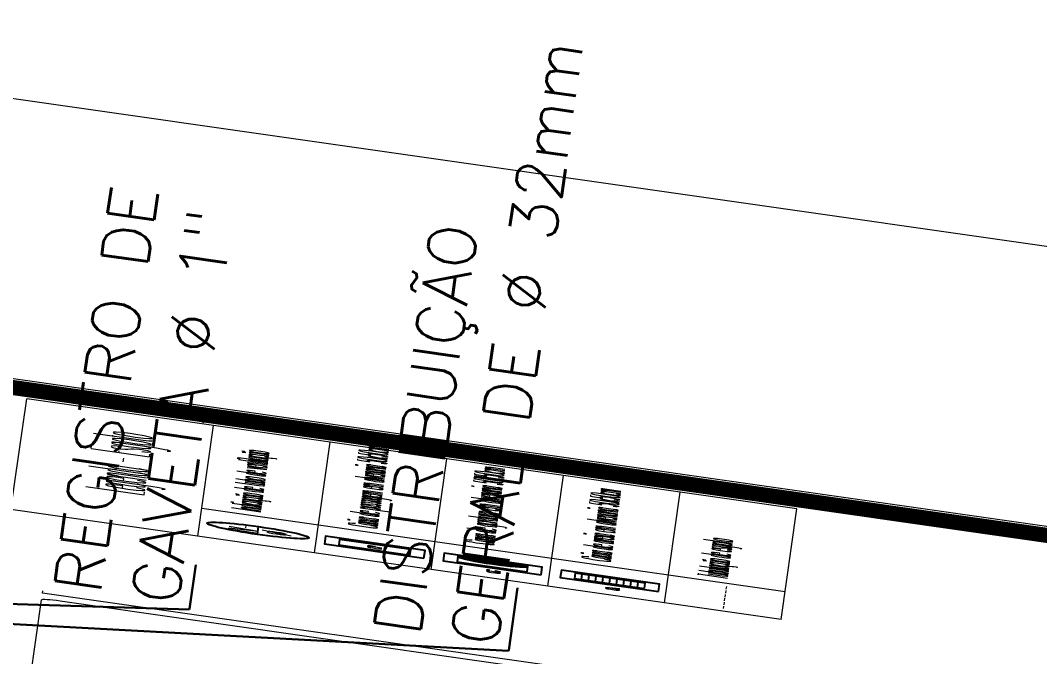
# Model space of a CAD drawing. Header units: millimetres. Extents: x -361192058 to 101130107379, y -14071650034 to 19218552450.
# Drawn here: x -137196.9 to -136796.9, y 43443.8 to 43693.5 of the extents above; entities that cross this region are included whole.
import ezdxf
from ezdxf.enums import TextEntityAlignment as Align

# ---------------------------------------------------------------- set-up
doc = ezdxf.new("R2010")
doc.units = ezdxf.units.MM
doc.header["$LTSCALE"] = 0.5
doc.linetypes.add('HIDDEN2', pattern=[0.1875, 0.125, -0.0625])
for name, color, linetype in [('02', 2, 'Continuous'), ('APBAN', 4, 'Continuous'), ('parede', 2, 'Continuous'), ('TUBULAÇÃO_ESGOTO', 6, 'Continuous'), ('TXT_0', 7, 'Continuous'), ('TXT_2', 6, 'Continuous')]:
    doc.layers.add(name, color=color, linetype=linetype)
doc.styles.add('ADITIVOCAD', font='ROMANS.shx')
doc.styles.add('COTAS', font='romans.shx')
doc.styles.add('R80', font='simplex.shx', dxfattribs={"height": 0.2})
doc.styles.get("Standard").update_dxf_attribs({"font": 'txt.shx', "height": 0.12})
doc.dimstyles.new('COTAS', dxfattribs={"dimtxt": 0.08, "dimasz": 0.06, "dimexe": 0.18, "dimexo": 0.0625, "dimgap": 0.05, "dimtad": 1, "dimdec": 4, "dimzin": 4, "dimdsep": 46, "dimtxsty": 'R80', "dimblk1": 'DOT', "dimblk2": 'DOT', "dimsah": 1, "dimcen": 0.09, "dimse1": 1, "dimse2": 1, "dimclrt": 150, "dimadec": 0, "dimazin": 0, "dimtfac": 1, "dimtdec": 4, "dimtmove": 2, "dimatfit": 3, "dimldrblk": 'DOT', "dimfxl": 0, "dimtolj": 1, "dimtzin": 0, "dimarcsym": 0})

# ---------------------------------------------------------------- blocks, each defined once
blk = doc.blocks.new('_Dot')
at = {"color": 0, "lineweight": -2}
blk.add_line((-0.5, 0), (-1, 0), dxfattribs=at)
at = {"color": 0, "const_width": 0.5}
blk.add_lwpolyline([(-0.25, 0, 1), (0.25, 0, 1)], format="xyb", close=True, dxfattribs=at)
blk = doc.blocks.new('DOT')
for p, q in [((0, -1.5), (0, 1.5)), ((1.5, 0), (-1.5, 0))]:
    blk.add_line(p, q)
blk.add_circle((0, 0), 0.5)
blk = doc.blocks.new('AdS_It_Col2')
blk.add_line((-0.25, 0), (0.25, 0))
blk.add_circle((0, 0), 0.25)
at = {"flags": 8}
for tag, p in [('$EG', (0, 0.0703)), ('$DIAM', (0, -0.0909))]:
    blk.add_attdef(tag, text='', height=0.1, dxfattribs=at).set_placement(p, align=Align.MIDDLE)
blk = doc.blocks.new('Ads_ceg_cp50')
for points in [[(-0.35, -0.35), (0.35, -0.35), (0.35, 0.35), (-0.35, 0.35)], [(-0.25, -0.25), (0.25, -0.25), (0.25, 0.25), (-0.25, 0.25)]]:
    blk.add_lwpolyline(points, close=True)
at = {"flags": 8}
blk.add_attdef('$LABEL', text='', height=0.1, dxfattribs=at).set_placement((0, 0), align=Align.MIDDLE)
blk = doc.blocks.new('Ads_ceg_cg50')
for p, q in [((0.0067, -0.0062), (0.25, 0.2371)), ((0.0068, 0.008), (0.2487, 0.25)), ((0.0074, -0.0196), (0.25, 0.223)), ((0.0077, 0.0231), (0.2346, 0.25)), ((0.0097, 0.0392), (0.2204, 0.25)), ((0.013, 0.0567), (0.205, 0.2487)), ((0.0182, 0.0761), (0.1856, 0.2435)), ((0.0263, 0.0983), (0.1634, 0.2354)), ((0.04, 0.1261), (0.1356, 0.2217)), ((0.25, 0.0944), (0.1275, 0.2169)), ((0.25, 0.1085), (0.1364, 0.2222)), ((0.25, 0.1227), (0.1456, 0.2271)), ((0.25, 0.1368), (0.1551, 0.2317)), ((0.25, 0.1509), (0.1649, 0.236)), ((0.25, 0.1651), (0.1751, 0.2399)), ((0.25, 0.1792), (0.1857, 0.2435)), ((0.25, 0.1934), (0.1967, 0.2467)), ((0.25, 0.2075), (0.2081, 0.2494)), ((0.25, 0.2217), (0.2217, 0.25)), ((0.25, 0.2358), (0.2358, 0.25)), ((0.25, 0.2499), (0.2499, 0.25)), ((0.0087, -0.0325), (0.25, 0.2088)), ((0.0106, -0.0447), (0.25, 0.1947)), ((0.013, -0.0565), (0.25, 0.1806)), ((0.0158, -0.0678), (0.25, 0.1664)), ((0.0191, -0.0787), (0.25, 0.1523)), ((0.25, -0.047), (0.0544, 0.1486)), ((0.25, -0.0329), (0.0604, 0.1567)), ((0.25, -0.0188), (0.0667, 0.1645)), ((0.25, -0.0046), (0.0734, 0.172)), ((0.25, 0.0095), (0.0802, 0.1793)), ((0.25, 0.0237), (0.0874, 0.1863)), ((0.25, 0.0378), (0.0949, 0.1929)), ((0.25, 0.0519), (0.1026, 0.1994)), ((0.25, 0.0661), (0.1106, 0.2055)), ((0.25, 0.0802), (0.1189, 0.2114)), ((0.25, -0.1602), (0.0172, 0.0726)), ((0.25, -0.146), (0.0206, 0.0833)), ((0.0227, -0.0892), (0.25, 0.1381)), ((0.25, -0.1319), (0.0244, 0.0937)), ((0.0267, -0.0993), (0.25, 0.124)), ((0.25, -0.1178), (0.0286, 0.1036)), ((0.0311, -0.109), (0.25, 0.1099)), ((0.25, -0.1036), (0.0331, 0.1132)), ((0.0358, -0.1185), (0.25, 0.0957)), ((0.25, -0.0895), (0.038, 0.1225)), ((0.0408, -0.1276), (0.25, 0.0816)), ((0.25, -0.0753), (0.0431, 0.1315)), ((0.25, -0.0612), (0.0486, 0.1402)), ((0.25, -0.2309), (0.0069, 0.0122)), ((0.25, -0.2168), (0.0079, 0.0254)), ((0.25, -0.2026), (0.0095, 0.0379)), ((0.25, -0.1885), (0.0116, 0.05)), ((0.25, -0.1743), (0.0142, 0.0615)), ((0.0462, -0.1364), (0.25, 0.0674)), ((0.0518, -0.1449), (0.25, 0.0533)), ((0.0577, -0.1531), (0.25, 0.0391)), ((0.0639, -0.1611), (0.25, 0.025)), ((0.0704, -0.1687), (0.25, 0.0109)), ((0.25, -0.245), (0.0066, -0.0017)), ((0.2408, -0.25), (0.0071, -0.0163)), ((0.2267, -0.25), (0.0086, -0.032)), ((0.2125, -0.25), (0.0113, -0.0488)), ((0.1945, -0.2461), (0.0157, -0.0673)), ((0.0772, -0.1761), (0.25, -0.0033)), ((0.0842, -0.1832), (0.25, -0.0174)), ((0.0915, -0.19), (0.25, -0.0316)), ((0.0991, -0.1966), (0.25, -0.0457)), ((0.107, -0.2028), (0.25, -0.0599)), ((0.1737, -0.2394), (0.0223, -0.0881)), ((0.1489, -0.2288), (0.0329, -0.1128)), ((0.1152, -0.2088), (0.25, -0.074)), ((0.1236, -0.2145), (0.25, -0.0881)), ((0.1324, -0.2199), (0.25, -0.1023)), ((0.1415, -0.225), (0.25, -0.1164)), ((0.1508, -0.2297), (0.25, -0.1306)), ((0.1138, -0.2078), (0.0539, -0.1479)), ((0.1605, -0.2342), (0.25, -0.1447)), ((0.1706, -0.2383), (0.25, -0.1589)), ((0.181, -0.242), (0.25, -0.173)), ((0.1918, -0.2453), (0.25, -0.1871)), ((0.203, -0.2482), (0.25, -0.2013)), ((0.2154, -0.25), (0.25, -0.2154)), ((0.2296, -0.25), (0.25, -0.2296)), ((0.2437, -0.25), (0.25, -0.2437))]:
    blk.add_line(p, q)
for points in [[(-0.35, -0.35), (0.35, -0.35), (0.35, 0.35), (-0.35, 0.35)], [(-0.25, -0.25), (0.25, -0.25), (0.25, 0.25), (-0.25, 0.25)]]:
    blk.add_lwpolyline(points, close=True)
blk.add_arc((0.2617, 0), 0.2551, 101.46703, 258.53297)
at = {"flags": 8}
blk.add_attdef('$LABEL', text='', height=0.1, dxfattribs=at).set_placement((-0.1291, 0), align=Align.MIDDLE)
blk = doc.blocks.new('Ads_ceg_ca50b')
for p, q in [((-0.25, 0.2), (0.25, 0.2)), ((-0.25, 0.15), (0.25, 0.15)), ((-0.25, 0.1), (0.25, 0.1)), ((-0.25, 0.05), (0.25, 0.05)), ((-0.25, 0), (0.25, 0)), ((-0.25, -0.05), (0.25, -0.05)), ((-0.25, -0.1), (0.25, -0.1)), ((-0.25, -0.15), (0.25, -0.15)), ((-0.25, -0.2), (0.25, -0.2))]:
    blk.add_line(p, q)
for points in [[(-0.35, -0.35), (0.35, -0.35), (0.35, 0.35), (-0.35, 0.35)], [(-0.25, -0.25), (0.25, -0.25), (0.25, 0.25), (-0.25, 0.25)]]:
    blk.add_lwpolyline(points, close=True)
at = {"flags": 8}
blk.add_attdef('$LABEL', text='', height=0.1, dxfattribs=at).set_placement((-0.0232, 0.4587), align=Align.MIDDLE)
blk = doc.blocks.new('APROVADO QUADRA 21.2 MBVII')
at = {"lineweight": 18}
for p, q in [((4526.835, 2470.1802), (4536.427, 2470.1802)), ((4526.835, 2465.0407), (4526.835, 2470.1802)), ((4536.427, 2465.0407), (4536.427, 2470.1802)), ((4526.835, 2468.9342), (4536.427, 2468.9342)), ((4529.2466, 2465.0407), (4529.2466, 2468.9342)), ((4526.835, 2468.1555), (4536.427, 2468.1555)), ((4526.835, 2468.1555), (4536.427, 2468.1555)), ((4526.835, 2467.3768), (4536.427, 2467.3768)), ((4526.835, 2466.5981), (4536.427, 2466.5981)), ((4526.835, 2465.8194), (4536.427, 2465.8194)), ((4526.835, 2465.0407), (4536.427, 2465.0407))]:
    blk.add_line(p, q, dxfattribs=at)
blk.add_lwpolyline([(4361.8759, 2517.8679), (4561.7907, 2517.8679), (4561.7907, 2359.9753), (4361.8759, 2359.9753)], close=True, dxfattribs=at)
at = {"layer": '02', "lineweight": 18}
blk.add_lwpolyline([(4476.7707, 2438.8395), (4537.9707, 2438.8395), (4537.9707, 2483.3895), (4476.7707, 2483.3895)], close=True, dxfattribs=at)
at = {"layer": '02', "lineweight": 18, "const_width": 0.1}
blk.add_lwpolyline([(4477.5207, 2439.5895), (4537.2207, 2439.5895), (4537.2207, 2482.6395), (4477.5207, 2482.6395)], close=True, dxfattribs=at)
at = {"layer": 'parede', "color": 7, "lineweight": 18}
for p, q in [((4510.4914, 2469.8965), (4519.5253, 2469.8965)), ((4520.1131, 2469.8965), (4520.3108, 2469.8965)), ((4520.1131, 2466.0319), (4520.1131, 2469.8965)), ((4519.649, 2466.0319), (4519.649, 2469.7728))]:
    blk.add_line(p, q, dxfattribs=at)
blk.add_arc((4519.5253, 2469.7728), 0.1238, 0, 90, dxfattribs=at)
at = {"layer": 'TUBULAÇÃO_ESGOTO', "linetype": 'HIDDEN2', "lineweight": 18}
blk.add_line((4528.9724, 2465.43), (4527.0904, 2465.43), dxfattribs=at)
at = {"lineweight": 18}
ref = blk.add_blockref('AdS_It_Col2', (4528.0518, 2468.5449), dxfattribs=dict(at, xscale=1.36273747222657, yscale=1.36273747222657, zscale=1.36273747222657))
ref.add_attrib('$EG', 'TV-', dxfattribs={"height": 0.19468, "style": 'ADITIVOCAD', "flags": 8}).set_placement((4528.0518, 2468.6406), align=Align.MIDDLE)
ref.add_attrib('$DIAM', '%%C', dxfattribs={"height": 0.19468, "style": 'ADITIVOCAD', "flags": 8}).set_placement((4528.0518, 2468.421), align=Align.MIDDLE)
ref = blk.add_blockref('Ads_ceg_cp50', (4528.0518, 2467.7662), dxfattribs=dict(at, xscale=0.9487572958410055, yscale=0.9487572958410055, zscale=0.9487572958410055))
ref.add_attrib('$LABEL', 'CP', dxfattribs={"height": 0.09488, "style": 'ADITIVOCAD', "flags": 8}).set_placement((4528.0518, 2467.7662), align=Align.MIDDLE)
ref = blk.add_blockref('Ads_ceg_cg50', (4528.0538, 2466.98), dxfattribs=dict(at, xscale=0.9344485523851063, yscale=0.9344485523851063, zscale=0.9344485523851063))
ref.add_attrib('$LABEL', 'CG', dxfattribs={"height": 0.09344, "style": 'ADITIVOCAD', "flags": 8}).set_placement((4527.4183, 2466.967), align=Align.MIDDLE)
ref = blk.add_blockref('Ads_ceg_ca50b', (4528.0517, 2466.1971), dxfattribs=dict(at, xscale=0.9344485523851063, yscale=0.9344485523851063, zscale=0.9344485523851063))
ref.add_attrib('$LABEL', 'CA', dxfattribs={"height": 0.09344, "style": 'ADITIVOCAD', "flags": 8}).set_placement((4527.4239, 2466.1718), align=Align.MIDDLE)
at = {"color": 0, "lineweight": 13, "flags": 8}
for p in [(4700.7247, 2280.1125), (4699.5738, 2277.8964), (4702.3546, 2276.195), (4703.6722, 2274.085), (4699.8445, 2272.2194), (4703.0488, 2270.137), (4703.0877, 2267.9803), (4700.6523, 2261.5216), (4700.7007, 2257.1593)]:
    blk.add_attdef('NIVEL', p, '', height=0.075, dxfattribs=at)
for rotation, width, p in [(90, 0.8, (4700.8205, 2275.7521)), (270, 0.6, (4703.8437, 2274.9021)), (90, 0.8, (4701.5575, 2268.5021)), (180, 0.6, (4651.1817, 2236.1931))]:
    blk.add_attdef('$PORTA', text='', height=0.09, rotation=rotation, dxfattribs=dict(at, width=width)).set_placement(p, align=Align.MIDDLE)
for p in [(4654.176, 2240.463), (4648.499, 2240.1923), (4633.4388, 2239.3361), (4637.8012, 2239.3845), (4656.3921, 2239.3121), (4652.4746, 2237.6822), (4646.4166, 2236.988), (4644.2598, 2236.9491), (4650.3646, 2236.3646)]:
    blk.add_attdef('NIVEL', p, '', height=0.075, rotation=270, dxfattribs=at)
at = {"color": 0, "lineweight": 13, "width": 0.8, "flags": 8}
for p in [(4652.0317, 2239.2163), (4644.7817, 2238.4793)]:
    blk.add_attdef('$PORTA', text='', height=0.09, dxfattribs=at).set_placement(p, align=Align.MIDDLE)
at = {"layer": 'APBAN', "lineweight": 18, "char_height": 0.309381, "attachment_point": 4, "style": 'COTAS'}
for s, insert in [('REGISTRO DE\\PGAVETA %%C 1"', (4520.6281, 2469.4127)), ('DISTRIBUIÇÃO\\PGERAL DE %%C 32mm', (4520.9712, 2467.2857))]:
    blk.add_mtext(s, dxfattribs=dict(at, insert=insert))
at = {"layer": 'TXT_0', "lineweight": 18, "style": 'ADITIVOCAD'}
for s, p in [('Indicação de tubo de ventilação', (4529.636, 2468.5449)), ('Caixa de passagem em alvenaria 50x50cm', (4529.636, 2467.7662)), ('Caixa de gordura em alvenaria 50x50cm', (4529.636, 2466.9875)), ('Caixa de areia em alvenaria 50x50cm', (4529.636, 2466.2088)), ('Tubulação de esgoto', (4529.636, 2465.43))]:
    blk.add_text(s, height=0.194677, dxfattribs=at).set_placement(p)
at = {"layer": 'TXT_2', "lineweight": 18, "style": 'ADITIVOCAD'}
blk.add_text('Legenda - Esgoto', height=0.389354, dxfattribs=at).set_placement((4529.636, 2469.3236))
at = {"layer": 'APBAN', "lineweight": 18, "annotation_type": 0, "has_hookline": 1, "hookline_direction": 0}
for points, text_width in [([(4515.2983, 2472.4813), (4520.5181, 2468.9207), (4520.5781, 2468.9207)], 2.9907), ([(4515.2923, 2471.6483), (4520.8612, 2466.7937), (4520.9212, 2466.7937)], 4.5818)]:
    blk.add_leader(points, dimstyle='COTAS', override={"dimldrblk": 'DOT'}, dxfattribs=dict(at, text_width=text_width))

msp = doc.modelspace()

# ---------------------------------------------------------------- block references
at = {"layer": '02', "color": 0, "lineweight": 30, "xscale": -4.574818403918471, "yscale": -59.40450511825884, "zscale": 4.574818403918471, "rotation": 261.8606972171988}
msp.add_blockref('APROVADO QUADRA 21.2 MBVII', (5129.041, 2225.201), dxfattribs=at)

doc.saveas('drawing.dxf')
